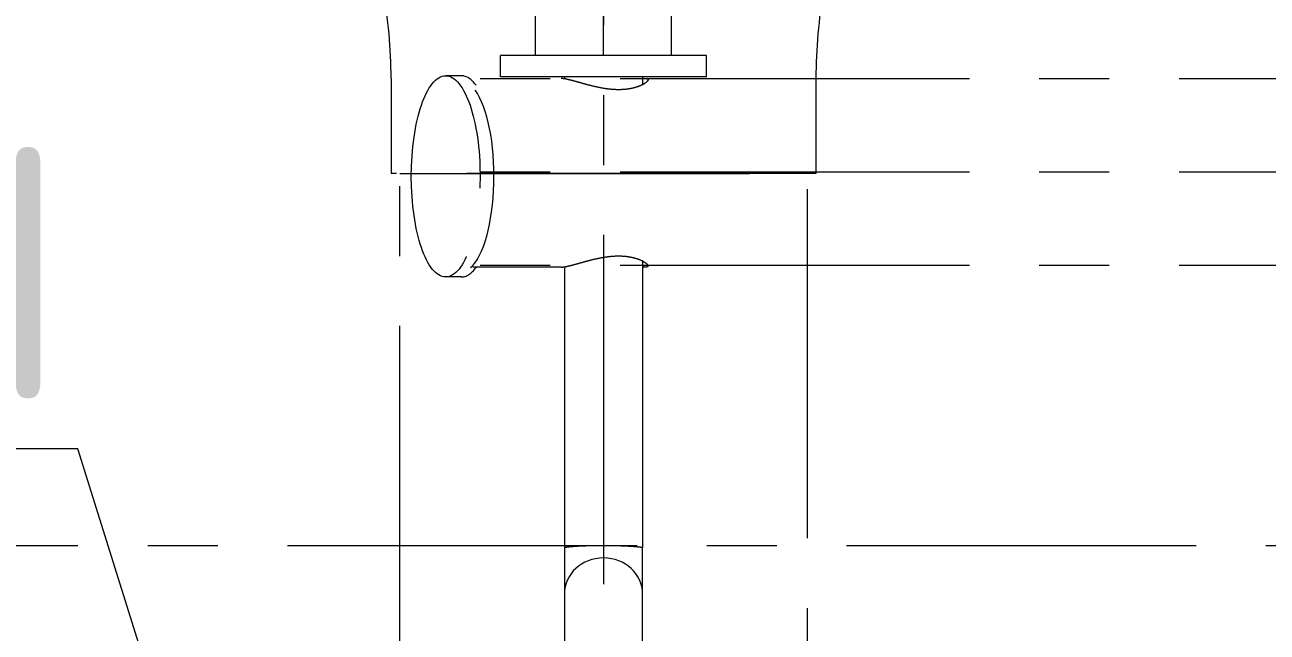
# Model space of a CAD drawing. Header units: millimetres. Extents: x -46397 to 283259, y -8690 to 23983.
# Drawn here: x 190047.4 to 190269.7, y 1542.8 to 1651.4 of the extents above; entities that cross this region are included whole.
import ezdxf
from ezdxf import colors
from ezdxf.entities.mleader import LeaderData, LeaderLine
from ezdxf.math import Vec2, Vec3

# ---------------------------------------------------------------- set-up
doc = ezdxf.new("R2010")
doc.units = ezdxf.units.MM
doc.linetypes.add('CENTER', pattern=[2, 1.25, -0.25, 0.25, -0.25])
doc.layers.get('Defpoints').update_dxf_attribs({"lineweight": 0})
doc.layers.add('DIM', color=8, linetype='Continuous')
doc.layers.add('mDƯỜNG TÂM', color=8, linetype='CENTER', lineweight=0)
doc.layers.add('NETCHINH', color=7, linetype='Continuous', lineweight=9)
doc.styles.add('Arial', font='arial.ttf')
doc.styles.add('GHI CHÚ 1', font='isocp_IV25.ttf', dxfattribs={"width": 0.8})
doc.dimstyles.new('1-30SCALE', dxfattribs={"dimtxt": 75, "dimasz": 75, "dimexe": 37.5, "dimexo": 30, "dimgap": 30, "dimtad": 1, "dimtoh": 1, "dimdec": 0, "dimdsep": 46, "dimtxsty": 'GHI CHÚ 1', "dimcen": 0.09, "dimclrd": 256, "dimclre": 256, "dimclrt": 2, "dimadec": 0, "dimazin": 0, "dimtfac": 1, "dimtdec": 0, "dimtofl": 0, "dimtmove": 0, "dimatfit": 3, "dimfxl": 1, "dimlwd": 0, "dimlwe": 0, "dimarcsym": 0})

# ---------------------------------------------------------------- blocks, each defined once
blk = doc.blocks.new('jh')
at = {"layer": 'mDƯỜNG TÂM', "color": 8, "ltscale": 50}
for p, q in [((0, 1855.616611387266), (0, -353.6166113872596)), ((-37.99994275154313, 1583.603711943033), (-37.99994275154313, 1566.616611387122)), ((265.4617108879902, 1583.552329649423), (-23.90764155914076, 1583.552329649423)), ((38.00005724845687, 1583.603711943033), (38.00005724845687, 1566.616611387122)), ((265.4617108879902, 1566.85232964944), (-28.21748415223556, 1566.85232964944)), ((38.00005724845687, 1566.616611387122), (-37.99994275154313, 1566.616611387122)), ((-36.39698997416417, 1566.616611387122), (36.50015116293798, 1566.616611387122)), ((265.4617108879902, 1550.152329649429), (-23.37340856110677, 1550.152329649429))]:
    blk.add_line(p, q, dxfattribs=at)
at = {"layer": 'mDƯỜNG TÂM', "color": 8, "ltscale": 50, "extrusion": (0, 1, 0)}
for p, q in [((-12.16051925771171, 1587.699332006539), (-12.16051925771171, 1599.344610041795)), ((2.316664904356003e-08, 1587.699332006539), (2.316664904356003e-08, 1599.344610041795)), ((12.16051930404501, 1587.699332006539), (12.16051930404501, 1599.344610041795)), ((18.41675818373915, 1587.699332006539), (-18.41675813740585, 1587.699332006539)), ((-18.41675813740585, 1583.907665339853), (-18.41675813740585, 1587.699332006539)), ((18.41675818373915, 1583.907665339853), (18.41675818373915, 1587.699332006539)), ((-25.39858321141219, 1584.088142530645), (-28.217661073606, 1584.088114821994)), ((18.41675818373915, 1583.907665339853), (-18.41675813740585, 1583.907665339853)), ((-6.999999976833351, 1583.907665339853), (-6.999999976833351, 1583.544180853934)), ((7.000000023166649, 1583.907665339853), (7.000000023166649, 1582.501156063956)), ((-36.39698997416417, 1376.839457162343), (-36.39698997416417, 1566.616611387122)), ((36.50015116293798, 1401.324297795565), (36.50015116293798, 1566.616611387122)), ((-7.544226948753931, 1549.852532845371), (-23.37482074234867, 1549.85237724698)), ((-6.999999976833351, 1549.902266475781), (-6.999999976833351, 1499.656719660679)), ((7.000000023166649, 1550.945534893226), (7.000000023166649, 1499.656719660679)), ((-25.39822936855489, 1548.088142532391), (-28.21730723080691, 1548.08811482374)), ((606, 1500), (-606, 1500)), ((-6.999999976833351, 1499.656719660679), (-6.999999976833351, 1491.398906312012)), ((7.000000023166649, 1491.398906312012), (7.000000023166649, 1499.656719660679)), ((-6.999999976833351, 1491.398906312012), (-6.999999976833351, 1462.65117922344)), ((7.000000023166649, 1462.65117922344), (7.000000023166649, 1491.398906312012))]:
    blk.add_line(p, q, dxfattribs=at)
at = {"layer": 'mDƯỜNG TÂM', "color": 8, "ltscale": 50}
blk.add_lwpolyline([(-606, 1499.999999999971), (-606, 1549.992972591688, -0.2844896771697005), (-491.033942418595, 1738.66373993273, -0.2389866582865144), (491.0338108882352, 1738.663806611003, -0.2844896771696986), (605.9999999999927, 1549.992972591746), (606, 1500.000000000029)], format="xyb", close=True, dxfattribs=at)
for centre, start, end in [((-127.9999427515431, 1583.603711943033), 0, 10.17551084387126), ((128.0000572484569, 1583.603711943033), 169.8244891561287, 180)]:
    blk.add_arc(centre, 90, start, end, dxfattribs=at)
for centre, major_axis, ratio, start_param, end_param in [((-28.21748415223556, 1566.088114822867), (0.0001769214203702303, -17.99999999913053), 0.3420201433110801, -4.712392342089665, 1.570792965089921), ((-25.39840628998354, 1566.088142531518), (-0.0001769214196492008, 17.99999999913005), 0.3420201433110788, -0.4369523718893324, 1.770805724277125e-14), ((-25.39840628998354, 1566.088142531518), (0.0001670924524472815, -16.99999999917869), 0.3420201433110913, 0.2861334352366877, 2.704640281706131), ((-25.39840628998354, 1566.088142531489), (0.0001769214179774982, -17.9999999991237), 0.3420201433110494, 2.512942761238707e-13, 0.4369523718887048), ((2.316664904356003e-08, 1491.398906312012), (7, -1.13686837721616e-12), 0.9165483303977007, 6.482934680982366e-14, 3.141592653589858)]:
    blk.add_ellipse(centre, major_axis=major_axis, ratio=ratio, start_param=start_param, end_param=end_param, dxfattribs=at)
for points, knots in [([(7.000000023166649, 1583.552329649423), (7.192953699617647, 1583.580236898883), (7.357085101713892, 1583.594060301375), (7.665492516825907, 1583.594060301375), (7.798576189670712, 1583.570488239233), (7.960514491365757, 1583.474800776139), (7.989439329656307, 1583.402743929213), (7.93975458049681, 1583.221345271859), (7.861152097466402, 1583.111970752509), (7.607868236780632, 1582.875647781448), (7.433150955999736, 1582.748887319265), (7.01392508862773, 1582.501370783431), (6.75419526710175, 1582.37148586329), (6.140814471291378, 1582.123998786295), (5.787172590848058, 1582.006635152067), (5.004413852584548, 1581.808805918614), (4.574531282414682, 1581.728430146586), (3.667512035521213, 1581.62094133362), (3.190317666798364, 1581.593991138014), (2.228594129846897, 1581.593981685264), (1.717282566416543, 1581.620922108328), (0.6689660359406844, 1581.728391727929), (0.1319575890083797, 1581.808758082889), (-0.9315226058242843, 1582.00656952552), (-1.458983061718754, 1582.123924770191), (-2.472036812803708, 1582.371396437871), (-2.957672274205834, 1582.501274332464), (-3.856705029844306, 1582.748778167095), (-4.302468565059826, 1582.875532468404), (-5.147833297785837, 1583.111844358036), (-5.547484404931311, 1583.221213956744), (-6.269877374405041, 1583.402604547651), (-6.59324188507162, 1583.474658242778), (-7.143126800481696, 1583.570341505258), (-7.369589886278845, 1583.593912522048), (-7.544253010419197, 1583.593912522048), (-7.544259525719099, 1583.593912522019), (-7.544266040960792, 1583.593912521932)], [11.09545063148111, 11.09545063148111, 11.09545063148111, 11.09545063148111, 12.26863009284545, 12.26863009284545, 13.80061950365411, 13.80061950365411, 15.33260891446277, 15.33260891446277, 16.86459832527144, 16.86459832527144, 18.3965877360801, 18.3965877360801, 19.9317558484828, 19.9317558484828, 21.4669239608855, 21.4669239608855, 23.0020920732882, 23.0020920732882, 24.53726018569089, 24.53726018569089, 26.0724265072786, 26.0724265072786, 27.60759282886631, 27.60759282886631, 29.14275915045402, 29.14275915045402, 30.67792547204172, 30.67792547204172, 32.20991075558159, 32.20991075558159, 33.74189603912146, 33.74189603912146, 35.27388132266132, 35.27388132266132, 36.80586660620119, 36.80586660620119, 36.80592375512329, 36.80592375512329, 36.80592375512329, 36.80592375512329]), ([(-7.544226948753931, 1549.852532845371), (-7.369572731142398, 1549.85253460397), (-7.143115947430488, 1549.876106634913), (-6.593240682908799, 1549.971792098253), (-6.269875905301888, 1550.043848787756), (-5.54748270456912, 1550.225247077064), (-5.14783162769163, 1550.334621385673), (-4.302467389788944, 1550.570943945409), (-3.856704318488482, 1550.697704207736), (-2.957672585500404, 1550.945220717929), (-2.472037582367193, 1551.075105818252), (-1.458984732977115, 1551.322593288178), (-0.9315247187623754, 1551.439957134573), (0.1319550304324366, 1551.637786752284), (0.6689634532667696, 1551.718162696083), (1.717280690500047, 1551.825651747409), (2.228592987172306, 1551.852602008645), (3.190316524123773, 1551.852611461394), (3.667510315193795, 1551.825671103959), (4.574529145087581, 1551.71820172269), (5.004411869274918, 1551.637835539472), (5.787171135714743, 1551.440024481128), (6.140813404985238, 1551.322669448566), (6.754194855573587, 1551.075198173845), (7.013924943457823, 1550.945320459405), (7.433151287725195, 1550.697816599162), (7.60786868003197, 1550.571062098026), (7.861152506666258, 1550.334749797099), (7.939754845108837, 1550.225379987622), (7.989439282973763, 1550.043989028696), (7.96051428001374, 1549.971935176147), (7.798575871274807, 1549.876251698706), (7.665492257627193, 1549.852680624639), (7.357085142692085, 1549.852680624639), (7.192953755962662, 1549.866503480212), (7.000000023166649, 1549.894409631381)], [12.26868725558518, 12.26868725558518, 12.26868725558518, 12.26868725558518, 13.80061766379233, 13.80061766379233, 15.33260522092152, 15.33260522092152, 16.86459277805071, 16.86459277805071, 18.3965803351799, 18.3965803351799, 19.93175030471649, 19.93175030471649, 21.46692027425309, 21.46692027425309, 23.00209024378968, 23.00209024378968, 24.53726021332628, 24.53726021332628, 26.07242467778511, 26.07242467778511, 27.60758914224396, 27.60758914224396, 29.1427536067028, 29.1427536067028, 30.67791807116163, 30.67791807116163, 32.20990520837489, 32.20990520837489, 33.74189234558814, 33.74189234558814, 35.27387948280139, 35.27387948280139, 36.80586662001465, 36.80586662001465, 37.97904572191528, 37.97904572191528, 37.97904572191528, 37.97904572191528]), ([(-6.999999976833351, 1499.656719660679), (-6.999999976833351, 1499.657549895785), (-6.999928165867459, 1499.65838126786), (-6.993111148884054, 1499.69789663228), (-6.831455819832627, 1499.738742822376), (-6.217941855604295, 1499.821498872423), (-5.774566027335823, 1499.862786564105), (-4.625826986564789, 1499.942533742638), (-3.918852458358742, 1499.980103608863), (-2.518029709870461, 1500.032148069733), (-1.864214991976041, 1500.049473261841), (-0.909529380267486, 1500.062914013923), (-0.6268500683363527, 1500.065501723353), (-0.117602432903368, 1500.067573375827), (0.1082370699150488, 1500.067585966377), (0.620453518233262, 1500.065559012875), (0.9060842839535326, 1500.062960696088), (1.940463067498058, 1500.048404618226), (2.665542112838011, 1500.028120552104), (4.134061220800504, 1499.969802264824), (4.840533059963491, 1499.92995677289), (5.878365590411704, 1499.852839195404), (6.249773457064293, 1499.816977103534), (6.829210072464775, 1499.73930734402), (6.993064986774698, 1499.6981644918), (6.999928212200757, 1499.658381267453), (7.000000023166649, 1499.65754989561), (7.000000023166649, 1499.656719660679)], [-0.05497512641963984, -0.05497512641963984, -0.05497512641963984, -0.05497512641963984, 0, 0, 2.554471175099234, 2.554471175099234, 5.077984403318881, 5.077984403318881, 7.725002152590822, 7.725002152590822, 9.779262450715239, 9.779262450715239, 10.63176145104998, 10.63176145104998, 11.30893343527612, 11.30893343527612, 12.17024984601504, 12.17024984601504, 14.45829381260636, 14.45829381260636, 17.18471743044687, 17.18471743044687, 19.37788325492622, 19.37788325492622, 21.95005581937257, 21.95005581937257, 22.00503120942761, 22.00503120942761, 22.00503120942761, 22.00503120942761])]:
    blk.add_open_spline(points, degree=3, knots=knots, dxfattribs=at)
blk = doc.blocks.new('*D1026')
at = {"layer": 'Defpoints', "color": 0, "transparency": 16777216}
for p in [(190549.0843089338, 2157.481436495524), (189752.783442604, 1473.230052582384, -1.499105149169903), (190549.0843089338, 1473.230052582384, -1.499105149169903)]:
    blk.add_point(p, dxfattribs=at)
at = {"layer": 'DIM', "linetype": 'Continuous', "lineweight": 0, "transparency": 16777216}
for p, q in [((189752.783442604, 1488.230052582384), (189752.783442604, 2172.481436495524)), ((190549.0843089338, 1488.230052582384), (190549.0843089338, 2172.481436495524)), ((189787.783442604, 2157.481436495524), (190514.0843089338, 2157.481436495524))]:
    blk.add_line(p, q, dxfattribs=at)
at = {"layer": 'DIM', "transparency": 16777216}
for points in [[(189787.783442604, 2163.314769828857), (189787.783442604, 2151.64810316219), (189752.783442604, 2157.481436495524)], [(190514.0843089338, 2163.314769828857), (190514.0843089338, 2151.64810316219), (190549.0843089338, 2157.481436495524)]]:
    blk.add_solid(points, dxfattribs=at)
at = {"layer": 'DIM', "color": 2, "transparency": 16777216, "insert": (190150.9338757689, 2193.413389158246), "char_height": 40, "attachment_point": 5, "style": 'GHI CHÚ 1'}
blk.add_mtext('796', dxfattribs=at)
blk = doc.blocks.new('_Dot')
at = {"color": 0, "linetype": 'ByBlock', "lineweight": -2}
blk.add_line((-0.5, 0), (-1, 0), dxfattribs=at)
at = {"color": 0, "linetype": 'ByBlock', "const_width": 0.5}
blk.add_lwpolyline([(-0.25, 0, 1), (0.25, 0, 1)], format="xyb", close=True, dxfattribs=at)

msp = doc.modelspace()

# ---------------------------------------------------------------- block references
msp.add_blockref('jh', (190150.9338757689, 58.23005258238391, -1.499105149169903))

# ---------------------------------------------------------------- dimensions: what is measured, and where the dimension line sits
at = {"layer": 'DIM'}
dim = msp.add_linear_dim(base=(190549.0843089338, 2157.481436495524), p1=(189752.783442604, 1473.230052582384, -1.499105149169903), p2=(190549.0843089338, 1473.230052582384, -1.499105149169903), dimstyle='1-30SCALE', override={"dimtxt": 40, "dimasz": 35, "dimexe": 15, "dimexo": 15, "dimgap": 15, "dimtmove": 1}, dxfattribs=at)
dim.commit()
dim.dimension.update_dxf_attribs({"geometry": '*D1026', "text_midpoint": (190150.9338757689, 2193.413389158246)})

# ---------------------------------------------------------------- leaders
at = {"layer": 'NETCHINH'}
ml = msp.add_multileader_mtext('Standard', dxfattribs=at)
ml.set_content('{\\Fisocp|c0;II}', color=1, style='Arial')
ml.set_leader_properties(color=2, linetype='Continuous', lineweight=-1)
ml.set_arrow_properties(name='DOT')
ml.build(insert=Vec2(0, 0))
ml.multileader.update_dxf_attribs({"has_dogleg": 0, "text_left_attachment_type": 5, "text_right_attachment_type": 5, "dogleg_length": 0, "arrow_head_size": 15, "scale": 15})
ctx = ml.context
ctx.base_point, ctx.scale, ctx.char_height, ctx.arrow_head_size, ctx.landing_gap_size, ctx.plane_origin = Vec3(190013.4036260766, 1575.584081175427, -1.499105149160339), 15, 45, 15, 15, Vec3(190134.5265632363, -775.4081716352275, -1.499105149160339)
ctx.left_attachment, ctx.right_attachment = 5, 5
notes = []
notes.append((ctx, [(0, (1, 1, 0), (190056.9036260766, 1575.584081175427, -1.499105149160339), (-1, 0), 0, [(0, [(190076.6143725272, 1512.725002677733, -1.499105149160339)], 0, [])])]))
ctx.mtext.insert, ctx.mtext.flow_direction = Vec3(190028.4036260766, 1629.584081175427, -1.499105149160339), 5
for ctx, leaders in notes:
    for number, flags, end, landing, length, lines in leaders:
        leader = LeaderData()
        leader.index, (leader.has_last_leader_line, leader.has_dogleg_vector, leader.attachment_direction) = number, flags
        leader.last_leader_point, leader.dogleg_vector, leader.dogleg_length = Vec3(end), Vec3(landing), length
        for number, points, colour, breaks in lines:
            line = LeaderLine()
            line.index, line.vertices, line.color, line.breaks = number, Vec3.list(points), colors.encode_raw_color(colour), breaks
            leader.lines.append(line)
        ctx.leaders.append(leader)

doc.saveas('drawing.dxf')
